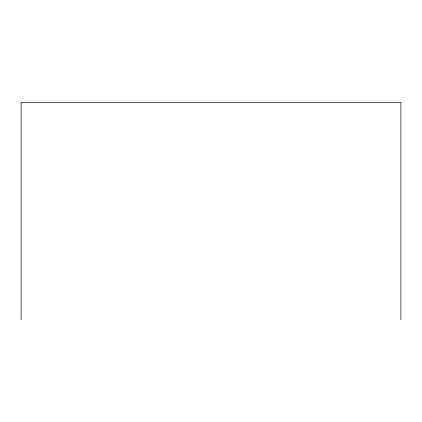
<?xml version="1.0" encoding="UTF-8"?>
<svg xmlns="http://www.w3.org/2000/svg" width="422" height="422" viewBox="0 0 422 422"><rect width="100%" height="100%" fill="white"/><g stroke="black" fill="none" stroke-linecap="round" stroke-linejoin="round"><path stroke-width="0.63" d="M400.9 319.649L400.9 102.351L21.1 102.351L21.1 319.649"/></g></svg>
